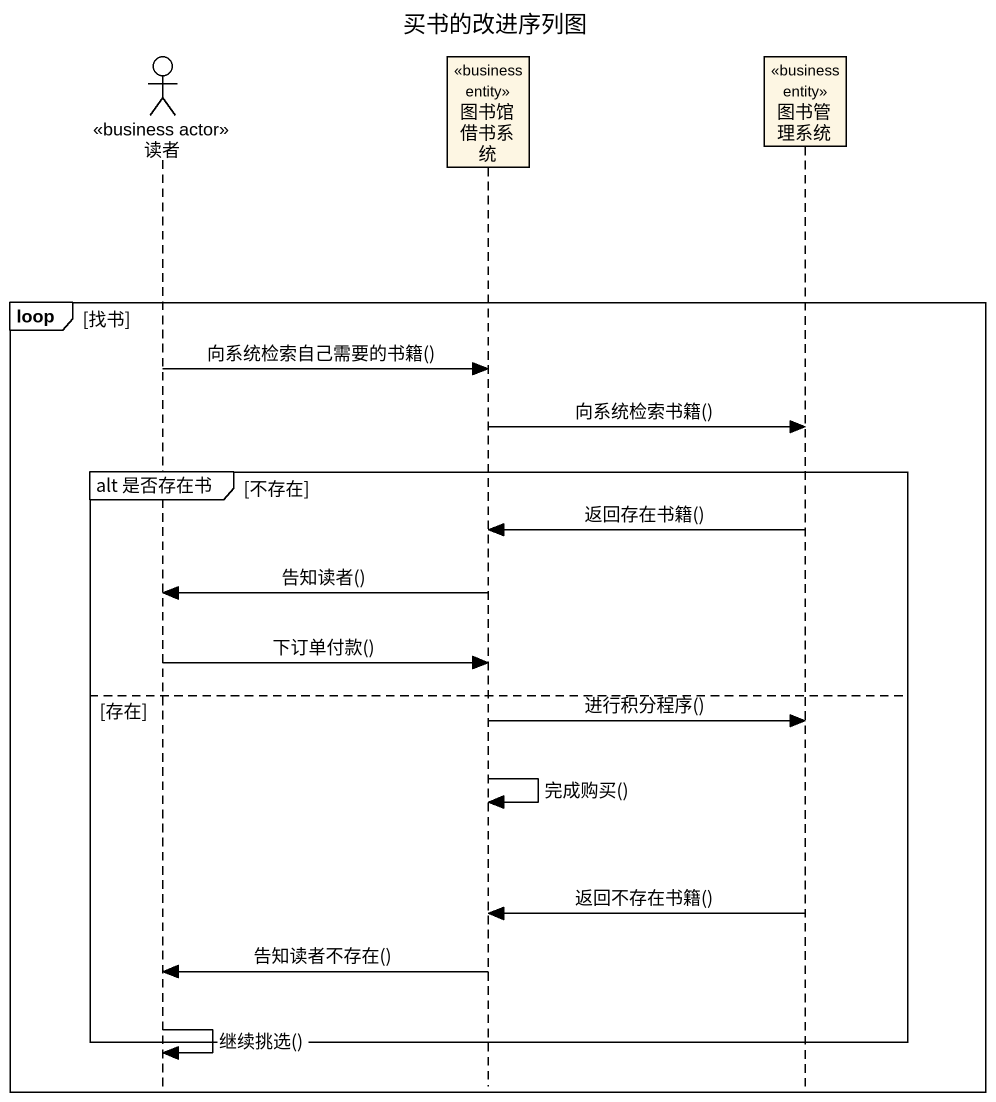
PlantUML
@startuml
title 买书的改进序列图
hide footbox
actor 读者 <<business actor>>
participant 图书馆借书系统 <<business entity>>
participant 图书管理系统 <<business entity>>

loop 找书
  读者 -> 图书馆借书系统 : 向系统检索自己需要的书籍()
  图书馆借书系统 -> 图书管理系统 : 向系统检索书籍()
  group alt 是否存在书 [不存在]
    图书管理系统 -> 图书馆借书系统 : 返回存在书籍()
    图书馆借书系统 -> 读者 : 告知读者()
    读者 -> 图书馆借书系统 : 下订单付款()
  else 存在
    图书馆借书系统 -> 图书管理系统 : 进行积分程序()
    图书馆借书系统 -> 图书馆借书系统 : 完成购买()
    图书管理系统 -> 图书馆借书系统 : 返回不存在书籍()
    图书馆借书系统 -> 读者 : 告知读者不存在()
    读者 -> 读者 : 继续挑选()
  end
end
@enduml
